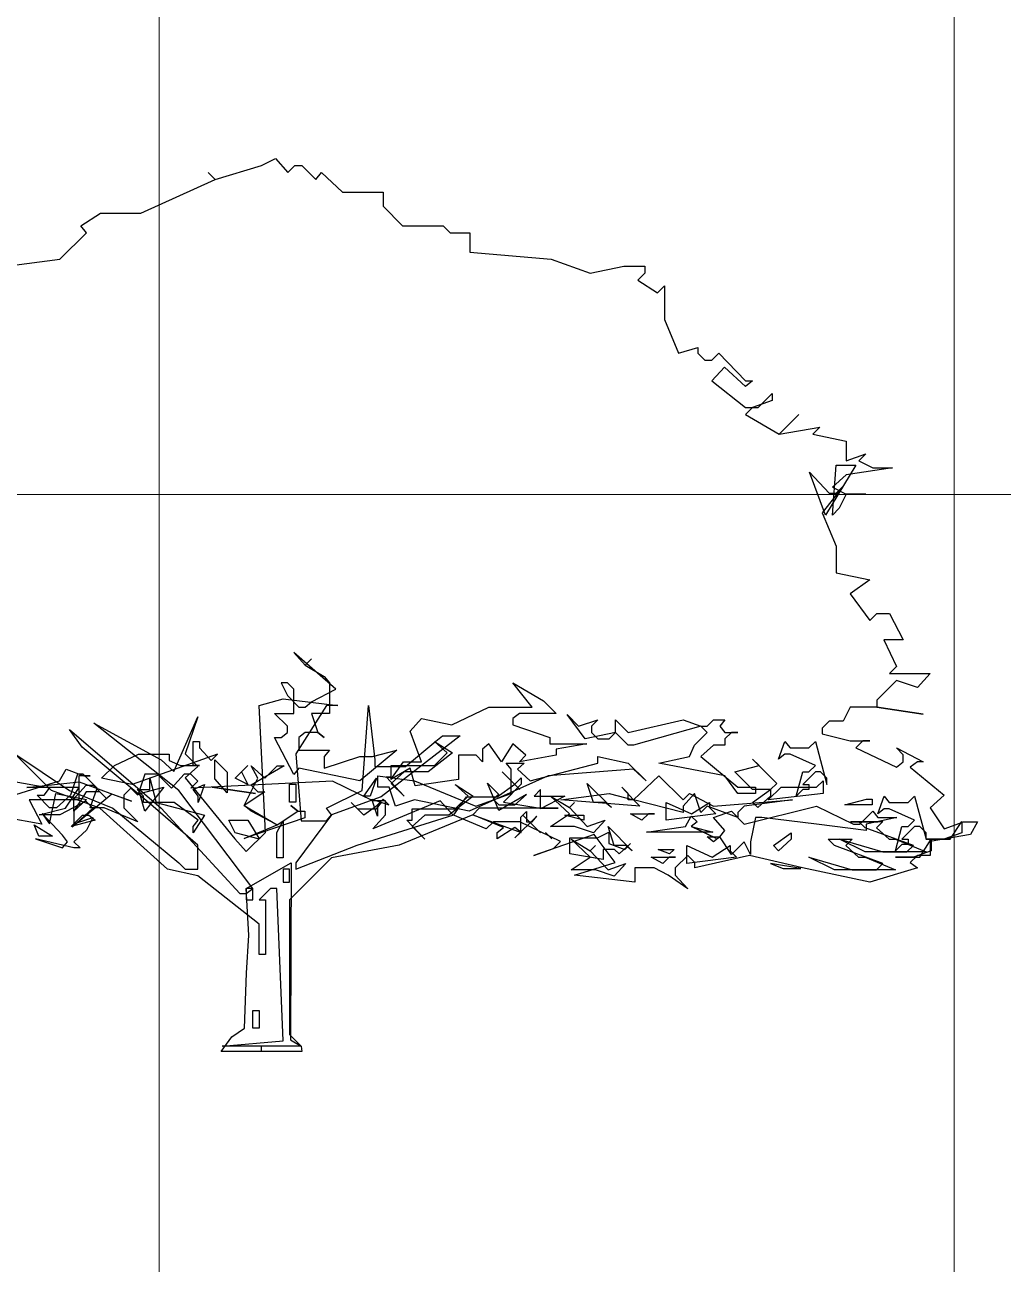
# Model space of a CAD drawing. Header units: millimetres. Extents: x 684983 to 685377, y 990360 to 990509.
# Drawn here: x 685183.639 to 685186.1, y 990414.101 to 990417.221 of the extents above; entities that cross this region are included whole.
import ezdxf

# ---------------------------------------------------------------- set-up
doc = ezdxf.new("R2010")
doc.units = ezdxf.units.MM
doc.layers.add('grid', color=8, linetype='Continuous', lineweight=9)
doc.layers.add('MANGO TREE', color=7, linetype='Continuous')

# ---------------------------------------------------------------- blocks, each defined once
blk = doc.blocks.new('MT')
at = {"color": 97}
for p, q in [((-0.0004, 2.1424), (0.0334, 2.1593)), ((0.0334, 2.1593), (0.0636, 2.1255)), ((-0.112, 2.1086), (-0.0004, 2.1424)), ((0.0636, 2.1255), (0.0805, 2.1424)), ((0.0805, 2.1424), (0.0976, 2.1424)), ((0.0976, 2.1424), (0.1314, 2.1086)), ((-0.2914, 2.0274), (-0.112, 2.1086)), ((-0.1289, 2.1255), (-0.112, 2.1086)), ((-0.112, 2.1086), (-0.1289, 2.1255)), ((0.1314, 2.1086), (0.145, 2.1255)), ((0.145, 2.1255), (0.1957, 2.0779)), ((0.1957, 2.0779), (0.2937, 2.0779)), ((0.2937, 2.0779), (0.2937, 2.0443)), ((0.2937, 2.0443), (0.341, 1.997)), ((-0.4368, 1.997), (-0.3894, 2.0274)), ((-0.3894, 2.0274), (-0.2914, 2.0274)), ((-0.4875, 1.9158), (-0.4232, 1.9799)), ((-0.4232, 1.9799), (-0.4368, 1.997)), ((0.341, 1.997), (0.4393, 1.997)), ((0.4393, 1.997), (0.4562, 1.9799)), ((0.4562, 1.9799), (0.5033, 1.9799)), ((0.5033, 1.9799), (0.5033, 1.9327)), ((0.5033, 1.9327), (0.6996, 1.9158)), ((-0.6159, 1.899), (-0.4875, 1.9158)), ((0.6996, 1.9158), (0.7943, 1.8821)), ((0.7943, 1.8821), (0.8752, 1.899)), ((0.8752, 1.899), (0.9261, 1.899)), ((0.9261, 1.899), (0.9261, 1.8821)), ((0.9261, 1.8821), (0.9092, 1.865)), ((0.9092, 1.865), (0.9566, 1.8345)), ((0.9566, 1.8345), (0.9735, 1.8514)), ((0.9735, 1.8514), (0.9735, 1.7705)), ((0.9735, 1.7705), (1.0073, 1.6891)), ((1.0073, 1.6891), (1.0546, 1.7027)), ((1.0546, 1.7027), (1.0546, 1.6891)), ((1.0546, 1.6891), (1.0715, 1.6722)), ((1.0884, 1.6722), (1.1053, 1.6891)), ((1.1053, 1.6891), (1.1695, 1.6215)), ((1.0715, 1.6722), (1.0884, 1.6722)), ((1.1186, 1.6553), (1.0884, 1.6215)), ((1.1695, 1.608), (1.1186, 1.6553)), ((1.0884, 1.6215), (1.1695, 1.5573)), ((1.1864, 1.6215), (1.1695, 1.608)), ((1.1695, 1.6215), (1.1864, 1.6215)), ((1.2, 1.5573), (1.2338, 1.5911)), ((1.2338, 1.5911), (1.2338, 1.5742)), ((1.2338, 1.5742), (1.1864, 1.5573)), ((1.1864, 1.5573), (1.1695, 1.5402)), ((1.1695, 1.5573), (1.2, 1.5573)), ((1.1695, 1.5402), (1.2509, 1.493)), ((1.298, 1.5402), (1.2509, 1.493)), ((1.2509, 1.493), (1.298, 1.5402)), ((1.2509, 1.493), (1.3489, 1.5099)), ((1.3489, 1.5099), (1.3318, 1.493)), ((1.3318, 1.493), (1.413, 1.4762)), ((1.413, 1.4762), (1.413, 1.4286)), ((1.413, 1.4286), (1.4603, 1.4457)), ((1.4603, 1.4457), (1.4434, 1.4286)), ((1.4359, 1.4177), (1.3625, 1.2968)), ((1.3794, 1.2968), (1.3885, 1.4177)), ((1.3885, 1.4177), (1.4359, 1.4177)), ((1.5245, 1.4117), (1.413, 1.3948)), ((1.4434, 1.4286), (1.4774, 1.4117)), ((1.4774, 1.4117), (1.5245, 1.4117)), ((1.3243, 1.4009), (1.3719, 1.3502)), ((1.3625, 1.2968), (1.3243, 1.4009)), ((1.413, 1.3948), (1.3794, 1.3646)), ((1.4054, 1.3671), (1.355, 1.3028)), ((1.3719, 1.3502), (1.3885, 1.3502)), ((1.3794, 1.3646), (1.413, 1.3477)), ((1.3885, 1.3502), (1.4054, 1.3671)), ((1.413, 1.3477), (1.3961, 1.3137)), ((1.4603, 1.3477), (1.413, 1.3477)), ((1.413, 1.3477), (1.4603, 1.3477)), ((1.355, 1.3028), (1.3885, 1.2217)), ((1.3961, 1.3137), (1.3794, 1.2968)), ((1.3885, 1.2217), (1.3885, 1.1574)), ((1.3885, 1.1574), (1.4699, 1.1405)), ((1.4699, 1.1405), (1.4223, 1.1067)), ((1.4223, 1.1067), (1.4699, 1.0425)), ((1.4699, 1.0425), (1.4868, 1.0594)), ((1.4868, 1.0594), (1.517, 1.0594)), ((1.517, 1.0594), (1.5508, 0.9952)), ((1.5037, 0.9952), (1.5339, 0.9309)), ((1.5508, 0.9952), (1.5037, 0.9952)), ((1.5339, 0.9309), (1.517, 0.914)), ((1.517, 0.914), (1.6153, 0.914)), ((1.6153, 0.914), (1.5848, 0.8802)), ((1.5339, 0.8971), (1.4868, 0.8496)), ((1.5848, 0.8802), (1.5339, 0.8971)), ((1.4868, 0.8496), (1.4868, 0.8327)), ((1.4223, 0.8327), (1.4054, 0.7989)), ((1.4868, 0.8327), (1.4223, 0.8327)), ((1.5984, 0.8158), (1.4868, 0.8327)), ((1.4868, 0.8327), (1.5984, 0.8158)), ((1.3719, 0.7989), (1.355, 0.7822)), ((1.355, 0.7822), (1.355, 0.7684)), ((1.4054, 0.7989), (1.3719, 0.7989)), ((1.355, 0.7684), (1.4223, 0.7515)), ((1.4223, 0.7515), (1.4699, 0.7515)), ((1.4528, 0.7515), (1.4359, 0.7346)), ((1.4699, 0.7515), (1.4528, 0.7515)), ((1.4359, 0.7346), (1.5339, 0.6873)), ((1.5339, 0.7346), (1.5984, 0.7008)), ((1.5508, 0.7177), (1.5339, 0.7346)), ((1.5339, 0.6873), (1.5508, 0.7008)), ((1.5508, 0.7008), (1.5508, 0.7177)), ((1.5848, 0.7008), (1.5677, 0.6873)), ((1.5984, 0.7008), (1.5848, 0.7008)), ((-0.4443, 0.6706), (-0.4612, 0.6197)), ((-0.4307, 0.6706), (-0.4443, 0.6706)), ((-0.3969, 0.6366), (-0.4307, 0.6706)), ((-0.282, 0.6706), (-0.2989, 0.6197)), ((-0.2516, 0.6706), (-0.282, 0.6706)), ((-0.2178, 0.6366), (-0.2516, 0.6706)), ((-0.1873, 0.6706), (-0.2178, 0.6366)), ((-0.1704, 0.6706), (-0.1873, 0.6706)), ((-0.1535, 0.6535), (-0.1704, 0.6706)), ((1.5677, 0.6873), (1.6491, 0.6197)), ((-0.5119, 0.6366), (-0.6068, 0.6535)), ((-0.5254, 0.6197), (-0.5119, 0.6366)), ((-0.4138, 0.5893), (-0.3969, 0.6366)), ((-0.3158, 0.6366), (-0.3327, 0.6197)), ((-0.2989, 0.6197), (-0.3158, 0.6366)), ((-0.1704, 0.6366), (-0.1535, 0.6535)), ((0.1712, 0.6535), (-0.1704, 0.6366)), ((0.2693, 0.6061), (0.1712, 0.6535)), ((-0.5423, 0.6197), (-0.5254, 0.6197)), ((-0.5119, 0.5893), (-0.5423, 0.6197)), ((-0.4612, 0.6197), (-0.4952, 0.5893)), ((-0.3327, 0.6197), (-0.3327, 0.5893)), ((0.2995, 0.6061), (0.2693, 0.6061)), ((0.4316, 0.6061), (0.2693, 0.5384)), ((0.2995, 0.5724), (0.2995, 0.6061)), ((0.462, 0.5724), (0.4316, 0.6061)), ((1.6491, 0.6197), (1.6153, 0.5893)), ((-0.4952, 0.5893), (-0.5119, 0.5893)), ((-0.38, 0.5893), (-0.4138, 0.5893)), ((-0.2989, 0.5555), (-0.38, 0.5893)), ((-0.3327, 0.5893), (-0.2989, 0.5555)), ((0.2693, 0.5384), (0.2995, 0.5724)), ((0.5432, 0.5384), (0.462, 0.5724)), ((1.6153, 0.5893), (1.6491, 0.5384)), ((0.5603, 0.5555), (0.5432, 0.5384)), ((0.6243, 0.5555), (0.5603, 0.5555)), ((0.7223, 0.5081), (0.6243, 0.5555)), ((1.6491, 0.5384), (1.6964, 0.5555)), ((1.6964, 0.5555), (1.7302, 0.5555)), ((1.7302, 0.5555), (1.7133, 0.525)), ((0.8037, 0.525), (0.6581, 0.4743)), ((0.8544, 0.4574), (0.8037, 0.525)), ((1.7133, 0.525), (1.6153, 0.5081)), ((0.6581, 0.4743), (0.7054, 0.4912)), ((0.7054, 0.4912), (0.7223, 0.5081)), ((1.6153, 0.5081), (1.6153, 0.4743)), ((0.7561, 0.4268), (0.8544, 0.4574)), ((1.0302, 0.4743), (0.9995, 0.4439)), ((1.0471, 0.4574), (1.0302, 0.4743)), ((1.1789, 0.4743), (1.0471, 0.4439)), ((1.0471, 0.4439), (1.0471, 0.4574)), ((1.3074, 0.4439), (1.1789, 0.4743)), ((1.5848, 0.4743), (1.5677, 0.4574)), ((1.5677, 0.4574), (1.5848, 0.4439)), ((1.6153, 0.4743), (1.5848, 0.4743)), ((0.9017, 0.4099), (0.7561, 0.4268)), ((0.9017, 0.4439), (0.9017, 0.4099)), ((0.9491, 0.4439), (0.9017, 0.4439)), ((0.9826, 0.4268), (0.9491, 0.4439)), ((1.0302, 0.3932), (0.9826, 0.4268)), ((0.9995, 0.4439), (0.9995, 0.4268)), ((0.9995, 0.4268), (1.0302, 0.3932)), ((1.4699, 0.4099), (1.3074, 0.4439)), ((1.5848, 0.4439), (1.4699, 0.4099))]:
    blk.add_line(p, q, dxfattribs=at)
at = {"color": 99}
for p, q in [((0.0778, 0.9651), (0.1055, 0.9345)), ((0.1794, 0.8761), (0.0778, 0.9651)), ((0.1055, 0.9345), (0.121, 0.9499)), ((0.121, 0.9499), (0.1055, 0.9345)), ((0.1055, 0.9345), (0.1516, 0.9069)), ((0.121, 0.9499), (0.121, 0.9499)), ((0.1516, 0.9069), (0.1639, 0.8915)), ((0.0471, 0.8915), (0.0624, 0.8606)), ((0.0624, 0.8915), (0.0471, 0.8915)), ((0.0778, 0.8761), (0.0624, 0.8915)), ((0.0778, 0.8177), (0.0778, 0.8761)), ((0.121, 0.8454), (0.1794, 0.8761)), ((0.1639, 0.8915), (0.1639, 0.8177)), ((0.6076, 0.8915), (0.6814, 0.8483)), ((0.6537, 0.8331), (0.6076, 0.8915)), ((0.0624, 0.8606), (0.0901, 0.8331)), ((0.1055, 0.8331), (0.121, 0.8454)), ((0.6814, 0.8483), (0.7123, 0.8177)), ((0.0317, 0.8177), (0.0778, 0.8177)), ((0.0624, 0.787), (0.0317, 0.8177)), ((0.0901, 0.8331), (0.1055, 0.8331)), ((0.121, 0.8177), (0.1364, 0.7718)), ((0.1639, 0.8177), (0.121, 0.8177)), ((0.4601, 0.7901), (0.5492, 0.8331)), ((0.5492, 0.8331), (0.6537, 0.8331)), ((0.623, 0.8177), (0.6076, 0.8053)), ((0.7123, 0.8177), (0.623, 0.8177)), ((0.7123, 0.8177), (0.7123, 0.8177)), ((0.7388, 0.8147), (0.7663, 0.787)), ((0.782, 0.7561), (0.7388, 0.8147)), ((0.0624, 0.7718), (0.0624, 0.787)), ((0.3588, 0.7747), (0.3863, 0.8053)), ((0.3863, 0.8053), (0.4601, 0.7901)), ((0.6076, 0.8053), (0.6076, 0.7901)), ((0.6076, 0.7901), (0.6969, 0.7592)), ((0.7663, 0.787), (0.8126, 0.8024)), ((0.8126, 0.8024), (0.7974, 0.787)), ((0.7974, 0.787), (0.7974, 0.7718)), ((0.8126, 0.8024), (0.8126, 0.8024)), ((0.8556, 0.8024), (0.8863, 0.7718)), ((0.8556, 0.7718), (0.8556, 0.8024)), ((0.8863, 0.7718), (1.0187, 0.8024)), ((1.0617, 0.787), (0.8988, 0.7407)), ((1.0187, 0.8024), (1.0617, 0.787)), ((1.0769, 0.7718), (1.0617, 0.787)), ((1.0617, 0.787), (1.0769, 0.787)), ((1.0769, 0.787), (1.0924, 0.8024)), ((1.0924, 0.8024), (1.1199, 0.8024)), ((1.1199, 0.8024), (1.1076, 0.787)), ((1.1076, 0.787), (1.1199, 0.7718)), ((-0.165, 0.7501), (-0.1498, 0.7501)), ((-0.165, 0.6917), (-0.165, 0.7501)), ((-0.1498, 0.7501), (-0.1498, 0.7346)), ((0.0317, 0.7592), (0.0471, 0.7592)), ((0.0778, 0.6702), (0.0317, 0.7592)), ((0.0471, 0.7592), (0.0624, 0.7718)), ((0.1055, 0.7718), (0.0901, 0.7592)), ((0.0901, 0.7592), (0.0901, 0.7286)), ((0.1364, 0.7718), (0.1055, 0.7718)), ((0.1516, 0.7592), (0.1364, 0.7718)), ((0.1364, 0.7718), (0.1516, 0.7592)), ((0.3863, 0.7008), (0.3588, 0.7747)), ((0.418, 0.7501), (0.4612, 0.7223)), ((0.4489, 0.7223), (0.418, 0.7501)), ((0.6969, 0.7592), (0.6969, 0.7438)), ((0.8556, 0.7718), (0.782, 0.7561)), ((0.7974, 0.7718), (0.8126, 0.7561)), ((0.8126, 0.7561), (0.8404, 0.7561)), ((0.8404, 0.7561), (0.8556, 0.7718)), ((0.8863, 0.7407), (0.8556, 0.7718)), ((1.0463, 0.7407), (1.0769, 0.7718)), ((1.1355, 0.7718), (1.1199, 0.7561)), ((1.1199, 0.7718), (1.1508, 0.7718)), ((1.1199, 0.7561), (1.1199, 0.7407)), ((1.1508, 0.7718), (1.1355, 0.7718)), ((1.2492, 0.7071), (1.2646, 0.7501)), ((1.2646, 0.7501), (1.277, 0.7346)), ((1.3228, 0.7346), (1.3383, 0.7501)), ((1.3383, 0.7501), (1.366, 0.6454)), ((-0.1498, 0.7346), (-0.1218, 0.704)), ((0.0901, 0.7286), (0.1639, 0.7286)), ((0.1639, 0.7286), (0.1516, 0.7132)), ((0.3271, 0.7286), (0.2378, 0.6547)), ((0.2684, 0.7132), (0.3271, 0.7286)), ((0.4612, 0.7223), (0.4028, 0.6764)), ((0.418, 0.6917), (0.4489, 0.7223)), ((0.5492, 0.7438), (0.5338, 0.7315)), ((0.5338, 0.7315), (0.5338, 0.7008)), ((0.5801, 0.7008), (0.5492, 0.7438)), ((0.6076, 0.7438), (0.5801, 0.7008)), ((0.6383, 0.7163), (0.6076, 0.7438)), ((0.6969, 0.7438), (0.7862, 0.7438)), ((0.7862, 0.7438), (0.7123, 0.7315)), ((0.7123, 0.7315), (0.7123, 0.7163)), ((0.8988, 0.7407), (0.8863, 0.7407)), ((1.034, 0.7132), (1.0463, 0.7407)), ((1.0924, 0.7407), (1.0617, 0.7132)), ((1.1199, 0.7407), (1.0924, 0.7407)), ((1.277, 0.7346), (1.3228, 0.7346)), ((1.3228, 0.7346), (1.3228, 0.7346)), ((-0.3863, 0.661), (-0.3554, 0.6917)), ((-0.3554, 0.6917), (-0.2972, 0.7192)), ((-0.1066, 0.7192), (-0.3125, 0.6454)), ((-0.2972, 0.7192), (-0.2234, 0.7192)), ((-0.2234, 0.7192), (-0.2234, 0.704)), ((-0.2234, 0.704), (-0.1957, 0.6917)), ((-0.1957, 0.6917), (-0.1498, 0.6917)), ((-0.1498, 0.6917), (-0.165, 0.6917)), ((-0.1218, 0.704), (-0.1066, 0.7192)), ((-0.1218, 0.704), (-0.1218, 0.704)), ((0.1516, 0.6856), (0.2378, 0.7132)), ((0.1516, 0.7132), (0.1516, 0.6856)), ((0.2378, 0.7132), (0.2684, 0.7132)), ((0.3125, 0.6577), (0.3433, 0.7008)), ((0.3135, 0.6917), (0.418, 0.6917)), ((0.3135, 0.6641), (0.3135, 0.6917)), ((0.3433, 0.7008), (0.3863, 0.7008)), ((0.4756, 0.7163), (0.4756, 0.6577)), ((0.5185, 0.7163), (0.4756, 0.7163)), ((0.5338, 0.7008), (0.5185, 0.7163)), ((0.5913, 0.6977), (0.6343, 0.6977)), ((0.6036, 0.6825), (0.5913, 0.6977)), ((0.6343, 0.6977), (0.6189, 0.6825)), ((0.623, 0.7008), (0.6383, 0.7163)), ((0.7123, 0.7163), (0.623, 0.7008)), ((0.6495, 0.6547), (0.8126, 0.6977)), ((0.8126, 0.7132), (0.8863, 0.6977)), ((0.8126, 0.6977), (0.8126, 0.7132)), ((0.8863, 0.6977), (0.9295, 0.6547)), ((0.9601, 0.6977), (1.034, 0.7132)), ((1.1199, 0.6671), (0.9601, 0.6977)), ((1.0617, 0.7132), (1.1508, 0.6393)), ((1.1437, 0.6764), (1.2021, 0.6917)), ((1.1866, 0.7071), (1.2452, 0.6485)), ((1.2021, 0.6917), (1.1866, 0.7071)), ((1.2646, 0.7192), (1.2492, 0.7071)), ((1.277, 0.7192), (1.2646, 0.7192)), ((1.3383, 0.6917), (1.277, 0.7192)), ((1.3228, 0.6764), (1.3383, 0.6917)), ((-0.4879, 0.6547), (-0.4722, 0.6825)), ((-0.4722, 0.6825), (-0.4293, 0.6671)), ((-0.4416, 0.6671), (-0.4416, 0.6086)), ((-0.414, 0.6671), (-0.4416, 0.6671)), ((-0.4293, 0.6671), (-0.414, 0.6671)), ((-0.414, 0.6671), (-0.414, 0.6671)), ((-0.3125, 0.6454), (-0.3863, 0.661)), ((0.0901, 0.6856), (0.0778, 0.6702)), ((0.2378, 0.6547), (0.0901, 0.6856)), ((0.2808, 0.6671), (0.37, 0.6547)), ((0.2808, 0.6393), (0.2808, 0.6671)), ((0.3012, 0.6641), (0.3135, 0.6641)), ((0.3444, 0.6178), (0.3012, 0.6641)), ((0.3588, 0.6856), (0.3125, 0.6577)), ((0.3444, 0.6764), (0.3135, 0.6485)), ((0.4028, 0.6764), (0.3444, 0.6764)), ((0.3711, 0.6424), (0.3588, 0.6856)), ((0.4028, 0.6764), (0.4028, 0.6764)), ((0.6927, 0.6671), (0.5021, 0.5809)), ((0.5811, 0.6764), (0.5811, 0.6764)), ((0.6241, 0.6333), (0.5811, 0.6764)), ((0.5811, 0.6764), (0.6241, 0.6333)), ((0.6036, 0.6239), (0.6036, 0.6825)), ((0.6189, 0.6825), (0.6495, 0.6547)), ((0.8988, 0.6825), (0.6927, 0.6671)), ((0.9295, 0.6547), (0.8988, 0.6825)), ((0.8988, 0.6086), (0.9601, 0.6671)), ((0.9601, 0.6671), (1.0187, 0.6086)), ((1.1508, 0.6239), (1.1199, 0.6671)), ((1.156, 0.6641), (1.1437, 0.6764)), ((1.1866, 0.6333), (1.156, 0.6641)), ((1.2922, 0.6178), (1.3076, 0.6764)), ((1.3076, 0.6764), (1.3228, 0.6764)), ((1.3383, 0.6764), (1.3076, 0.6454)), ((1.3508, 0.6764), (1.3383, 0.6764)), ((1.366, 0.661), (1.3508, 0.6764)), ((1.366, 0.6454), (1.366, 0.661)), ((-0.6353, 0.6086), (-0.4879, 0.6547)), ((-0.2941, 0.6239), (-0.2357, 0.6393)), ((-0.2357, 0.6393), (-0.2818, 0.5809)), ((-0.1189, 0.6393), (-0.1189, 0.6393)), ((-0.0142, 0.6239), (-0.1189, 0.6393)), ((-0.1189, 0.6393), (-0.0142, 0.6239)), ((0.3083, 0.6393), (0.2808, 0.6393)), ((0.3239, 0.5932), (0.3083, 0.6393)), ((0.3135, 0.6485), (0.3444, 0.6178)), ((0.37, 0.6547), (0.5175, 0.5932)), ((0.4756, 0.6577), (0.3711, 0.6424)), ((0.7872, 0.6485), (0.8454, 0.5903)), ((0.8024, 0.6024), (0.7872, 0.6485)), ((0.871, 0.6393), (0.8988, 0.6086)), ((0.8863, 0.6239), (0.871, 0.6393)), ((0.9295, 0.6547), (0.9295, 0.6547)), ((1.1508, 0.6393), (1.1937, 0.6393)), ((1.1866, 0.6024), (1.2296, 0.6333)), ((1.2296, 0.6333), (1.1866, 0.6333)), ((1.1937, 0.6393), (1.1937, 0.6239)), ((1.2246, 0.6086), (1.2555, 0.6393)), ((1.2452, 0.6485), (1.2296, 0.6333)), ((1.2296, 0.6333), (1.2296, 0.6178)), ((1.2296, 0.6333), (1.2296, 0.6333)), ((1.2555, 0.6393), (1.3414, 0.6393)), ((1.3076, 0.6333), (1.2922, 0.6178)), ((1.3076, 0.6454), (1.3228, 0.6454)), ((1.3228, 0.6333), (1.3076, 0.6333)), ((1.3228, 0.6454), (1.3228, 0.6333)), ((1.3414, 0.6393), (1.3568, 0.6547)), ((1.3568, 0.6547), (1.3568, 0.6239)), ((-0.5615, 0.6086), (-0.5308, 0.5502)), ((-0.4416, 0.6086), (-0.5615, 0.6086)), ((-0.5119, 0.5507), (-0.4966, 0.6243)), ((-0.4966, 0.6243), (-0.4226, 0.6091)), ((-0.4226, 0.6091), (-0.4535, 0.5813)), ((-0.2941, 0.6239), (-0.2941, 0.6239)), ((-0.2818, 0.5809), (-0.2941, 0.6239)), ((0.37, 0.6086), (0.3239, 0.5932)), ((0.5021, 0.5809), (0.37, 0.6086)), ((0.5175, 0.5932), (0.6036, 0.6239)), ((0.6979, 0.6178), (0.744, 0.5903)), ((0.744, 0.5749), (0.6979, 0.6178)), ((0.7236, 0.6086), (0.8404, 0.6239)), ((0.9142, 0.5932), (0.7236, 0.6086)), ((0.744, 0.5903), (0.7561, 0.6024)), ((0.7561, 0.6024), (0.744, 0.5903)), ((0.7561, 0.6024), (0.7561, 0.6024)), ((0.8302, 0.6024), (0.8024, 0.6024)), ((0.8302, 0.6024), (0.8302, 0.6024)), ((0.8454, 0.5903), (0.8302, 0.6024)), ((0.8404, 0.6239), (0.8988, 0.6086)), ((0.8863, 0.6086), (0.8863, 0.6239)), ((0.8988, 0.6086), (0.8863, 0.6086)), ((0.8988, 0.6086), (0.9142, 0.5932)), ((1.0187, 0.578), (0.8988, 0.6086)), ((0.9776, 0.6024), (1.0392, 0.5749)), ((0.9776, 0.5594), (0.9776, 0.6024)), ((1.0187, 0.6086), (1.034, 0.6239)), ((1.0463, 0.6239), (1.0187, 0.5932)), ((1.034, 0.6239), (1.034, 0.6239)), ((1.034, 0.6239), (1.0924, 0.5932)), ((1.0392, 0.5749), (1.0821, 0.6024)), ((1.0617, 0.578), (1.0463, 0.6239)), ((1.0821, 0.6024), (1.0821, 0.6024)), ((1.0821, 0.6024), (1.0821, 0.5903)), ((1.0924, 0.5932), (1.283, 0.6086)), ((1.1937, 0.6239), (1.1508, 0.6239)), ((1.283, 0.6086), (1.1662, 0.5932)), ((1.1989, 0.5903), (1.1866, 0.6024)), ((1.2296, 0.6178), (1.1989, 0.5903)), ((1.3568, 0.6239), (1.2246, 0.6086)), ((1.2246, 0.6086), (1.2246, 0.6086)), ((1.4891, 0.5749), (1.5043, 0.6178)), ((1.5043, 0.6178), (1.5166, 0.6024)), ((1.5166, 0.6024), (1.5627, 0.6024)), ((1.5627, 0.6024), (1.5781, 0.6178)), ((1.5627, 0.6024), (1.5627, 0.6024)), ((1.5781, 0.6178), (1.6059, 0.5133)), ((-0.5304, 0.5755), (-0.5119, 0.5507)), ((-0.4812, 0.5229), (-0.5304, 0.5755)), ((-0.4535, 0.5813), (-0.4535, 0.5813)), ((-0.4535, 0.5813), (-0.4535, 0.5507)), ((0.6979, 0.544), (0.744, 0.5749)), ((0.744, 0.5903), (0.7872, 0.544)), ((0.8915, 0.5749), (0.9499, 0.5749)), ((0.9192, 0.5594), (0.8915, 0.5749)), ((0.9142, 0.5932), (0.9142, 0.5932)), ((0.9347, 0.5749), (0.9192, 0.5594)), ((0.9347, 0.5749), (0.9347, 0.5749)), ((0.9499, 0.5749), (0.9347, 0.5749)), ((1.0974, 0.5749), (0.9776, 0.5594)), ((1.0187, 0.5932), (1.0187, 0.578)), ((1.0769, 0.5932), (1.0617, 0.578)), ((1.1508, 0.5657), (1.0769, 0.5932)), ((1.0821, 0.5903), (1.0974, 0.5749)), ((1.0924, 0.5657), (1.1355, 0.5809)), ((1.1355, 0.5809), (1.1662, 0.5502)), ((1.1662, 0.5932), (1.1508, 0.578)), ((1.1508, 0.578), (1.1508, 0.5657)), ((1.1662, 0.5502), (1.3414, 0.5932)), ((1.1989, 0.5903), (1.1989, 0.5903)), ((1.3414, 0.5932), (1.4305, 0.5502)), ((1.4459, 0.5502), (1.4768, 0.5809)), ((1.4768, 0.5809), (1.4891, 0.5657)), ((1.5043, 0.5872), (1.4891, 0.5749)), ((1.5166, 0.5872), (1.5043, 0.5872)), ((1.5781, 0.5594), (1.5166, 0.5872)), ((-0.5308, 0.5502), (-0.6201, 0.5657)), ((-0.4535, 0.5507), (-0.4074, 0.5661)), ((-0.4074, 0.5661), (-0.4226, 0.5352)), ((0.7561, 0.544), (0.6979, 0.544)), ((0.8024, 0.5286), (0.7561, 0.544)), ((0.7872, 0.544), (0.8302, 0.5594)), ((0.8302, 0.5594), (0.8024, 0.5286)), ((1.0392, 0.544), (1.0392, 0.544)), ((1.0974, 0.5162), (1.0392, 0.544)), ((1.0392, 0.544), (1.0974, 0.5162)), ((1.1199, 0.5348), (1.0924, 0.5657)), ((1.1937, 0.5657), (1.1816, 0.5071)), ((1.2092, 0.5657), (1.1937, 0.5657)), ((1.3414, 0.5502), (1.2092, 0.5657)), ((1.4611, 0.5348), (1.3414, 0.5502)), ((1.4305, 0.5502), (1.4459, 0.5502)), ((1.4428, 0.5565), (1.5014, 0.5565)), ((1.4582, 0.5409), (1.4428, 0.5565)), ((1.4459, 0.5502), (1.4459, 0.5502)), ((1.575, 0.4979), (1.4582, 0.5409)), ((1.535, 0.5657), (1.4611, 0.5502)), ((1.4611, 0.5502), (1.4611, 0.5348)), ((1.5014, 0.5565), (1.486, 0.5409)), ((1.486, 0.5409), (1.486, 0.5409)), ((1.486, 0.5409), (1.5166, 0.5133)), ((1.4891, 0.5657), (1.535, 0.5657)), ((1.5321, 0.4856), (1.5473, 0.544)), ((1.5473, 0.544), (1.5627, 0.544)), ((1.5781, 0.544), (1.5473, 0.5133)), ((1.5627, 0.544), (1.5781, 0.5594)), ((1.5905, 0.544), (1.5781, 0.544)), ((1.6059, 0.5286), (1.5905, 0.544)), ((1.6641, 0.5133), (1.692, 0.5565)), ((1.692, 0.5565), (1.692, 0.5286)), ((-0.5459, 0.514), (-0.4812, 0.4923)), ((-0.4535, 0.4923), (-0.5459, 0.514)), ((-0.4687, 0.5075), (-0.4812, 0.5229)), ((-0.4226, 0.5352), (-0.4535, 0.5075)), ((1.0769, 0.5194), (1.1076, 0.5194)), ((1.0924, 0.5071), (1.0769, 0.5194)), ((1.1076, 0.5194), (1.0924, 0.5071)), ((1.1076, 0.5194), (1.1199, 0.5348)), ((1.1355, 0.4764), (1.1076, 0.5194)), ((1.3967, 0.5133), (1.5014, 0.4827)), ((1.4582, 0.4827), (1.3967, 0.5133)), ((1.5166, 0.5133), (1.5321, 0.5133)), ((1.5321, 0.5133), (1.6059, 0.4827)), ((1.5473, 0.5133), (1.5627, 0.5133)), ((1.5627, 0.5133), (1.5627, 0.501)), ((1.6059, 0.5133), (1.6059, 0.5286)), ((1.6059, 0.5133), (1.6641, 0.5133)), ((1.6489, 0.5133), (1.6059, 0.5133)), ((1.692, 0.5286), (1.6489, 0.5133)), ((1.6489, 0.5133), (1.6489, 0.5133)), ((-0.4812, 0.4923), (-0.4687, 0.5075)), ((-0.4535, 0.5075), (-0.438, 0.4923)), ((-0.438, 0.4923), (-0.4535, 0.4923)), ((1.1662, 0.5071), (1.1355, 0.4764)), ((1.1816, 0.4764), (1.1662, 0.5071)), ((1.1816, 0.5071), (1.1816, 0.4764)), ((1.6059, 0.4827), (1.4582, 0.4827)), ((1.5014, 0.4827), (1.5596, 0.4827)), ((1.5473, 0.501), (1.5321, 0.4856)), ((1.5627, 0.501), (1.5473, 0.501)), ((1.5596, 0.4827), (1.575, 0.4979)), ((1.2296, 0.4549), (1.2605, 0.4426)), ((1.3034, 0.4426), (1.2296, 0.4549)), ((1.2605, 0.4426), (1.3034, 0.4426)), ((1.3034, 0.4426), (1.3034, 0.4426))]:
    blk.add_line(p, q, dxfattribs=at)
at = {"color": 59}
for p, q in [((-0.0058, 0.837), (0.0526, 0.8525)), ((0.0526, 0.8525), (0.1846, 0.837)), ((-0.2119, 0.6773), (-0.1535, 0.8095)), ((-0.1535, 0.8095), (-0.1842, 0.7202)), ((0.0096, 0.5296), (-0.0058, 0.837)), ((0.1571, 0.837), (0.0832, 0.7202)), ((0.1571, 0.837), (0.1571, 0.837)), ((0.1846, 0.837), (0.1571, 0.837)), ((0.2432, 0.6312), (0.2584, 0.837)), ((0.2584, 0.837), (0.2739, 0.705)), ((-0.4055, 0.7941), (-0.2426, 0.705)), ((-0.1996, 0.6312), (-0.4055, 0.7941)), ((-0.4639, 0.7789), (-0.2426, 0.5882)), ((-0.4332, 0.7357), (-0.4639, 0.7789)), ((0.48, 0.7632), (0.2891, 0.6157)), ((0.3477, 0.6896), (0.4213, 0.7509)), ((0.4213, 0.7509), (0.437, 0.7632)), ((0.437, 0.7632), (0.48, 0.7632)), ((-0.5963, 0.7202), (-0.4639, 0.6312)), ((-0.5071, 0.6312), (-0.5963, 0.7202)), ((-0.2735, 0.6034), (-0.4332, 0.7357)), ((-0.1842, 0.7202), (-0.1535, 0.6896)), ((0.0832, 0.7202), (0.0957, 0.5575)), ((-0.2426, 0.705), (-0.2119, 0.6773)), ((-0.1535, 0.6896), (-0.1842, 0.662)), ((0.2739, 0.705), (0.2739, 0.6896)), ((0.2739, 0.6896), (0.3477, 0.6896)), ((-0.1842, 0.662), (-0.0642, 0.5144)), ((0.612, 0.6464), (0.6274, 0.662)), ((0.6274, 0.662), (0.6274, 0.6464)), ((-0.3903, 0.5882), (-0.5071, 0.6312)), ((-0.4639, 0.6312), (-0.3594, 0.5882)), ((-0.0213, 0.3944), (-0.1996, 0.6312)), ((0.0678, 0.6464), (0.0678, 0.6464)), ((0.0678, 0.6034), (0.0678, 0.6464)), ((0.0678, 0.6464), (0.0832, 0.6464)), ((0.0832, 0.6464), (0.0832, 0.6034)), ((0.1571, 0.5882), (0.2432, 0.6312)), ((0.569, 0.6157), (0.612, 0.6464)), ((0.6274, 0.6464), (0.5845, 0.6034)), ((-0.1535, 0.4989), (-0.2735, 0.6034)), ((0.0832, 0.6034), (0.0678, 0.6034)), ((0.2891, 0.6157), (0.1694, 0.5728)), ((0.4645, 0.5728), (0.4952, 0.6157)), ((0.4952, 0.6157), (0.569, 0.6157)), ((0.5845, 0.6034), (0.6735, 0.5882)), ((-0.2271, 0.4407), (-0.3903, 0.5882)), ((-0.3594, 0.5882), (-0.1996, 0.456)), ((-0.2426, 0.5882), (-0.0521, 0.3821)), ((0.1694, 0.5728), (0.0832, 0.456)), ((0.1694, 0.5728), (0.1571, 0.5882)), ((0.1571, 0.5575), (0.1694, 0.5728)), ((0.2309, 0.4989), (0.4645, 0.5728)), ((0.5106, 0.5728), (0.3323, 0.4989)), ((0.5258, 0.5882), (0.5106, 0.5728)), ((0.5845, 0.5419), (0.5106, 0.5728)), ((0.5106, 0.5728), (0.6274, 0.5296)), ((0.7165, 0.5882), (0.5258, 0.5882)), ((0.6735, 0.5882), (0.7165, 0.5882)), ((0.0371, 0.5296), (0.0526, 0.5575)), ((0.0526, 0.5575), (0.0526, 0.4683)), ((0.0957, 0.5575), (0.1571, 0.5575)), ((0.569, 0.5296), (0.5845, 0.5419)), ((0.612, 0.5419), (0.569, 0.5144)), ((0.6274, 0.5296), (0.612, 0.5419)), ((-0.0642, 0.5144), (-0.0367, 0.4837)), ((-0.0367, 0.4837), (0.0096, 0.5296)), ((0.0371, 0.4683), (0.0371, 0.5296)), ((0.569, 0.5144), (0.569, 0.5296)), ((0.6858, 0.5296), (0.6858, 0.5296)), ((0.7013, 0.5144), (0.6858, 0.5296)), ((0.6858, 0.5296), (0.7013, 0.5144)), ((-0.1535, 0.4407), (-0.1535, 0.4989)), ((0.0832, 0.4407), (0.2309, 0.4989)), ((0.3323, 0.4989), (0.1694, 0.4683)), ((-0.1996, 0.456), (-0.1842, 0.4407)), ((0.0371, 0.4683), (0.0371, 0.4683)), ((0.0526, 0.4683), (0.0371, 0.4683)), ((0.1694, 0.4683), (0.0678, 0.3669)), ((0.0832, 0.456), (0.0832, 0.4407)), ((-0.1535, 0.4251), (-0.2271, 0.4407)), ((-0.1842, 0.4407), (-0.1535, 0.4407)), ((-0.0058, 0.3083), (-0.1535, 0.4251)), ((0.0526, 0.4407), (0.0526, 0.4097)), ((0.0678, 0.4407), (0.0526, 0.4407)), ((0.0678, 0.4097), (0.0678, 0.4407)), ((-0.0367, 0.3944), (-0.0367, 0.3669)), ((-0.0213, 0.3944), (-0.0367, 0.3944)), ((-0.0367, 0.3821), (-0.0213, 0.3944)), ((-0.0213, 0.3669), (-0.0213, 0.3944)), ((0.0219, 0.3944), (-0.0058, 0.3669)), ((0.0371, 0.3944), (0.0219, 0.3944)), ((0.0526, 0.0257), (0.0371, 0.3944)), ((0.0526, 0.4097), (0.0526, 0.4097)), ((0.0526, 0.4097), (0.0678, 0.4097)), ((-0.0521, 0.3821), (-0.0367, 0.3821)), ((-0.0367, 0.3669), (-0.0367, 0.3669)), ((-0.0367, 0.3669), (-0.0213, 0.3669)), ((-0.0058, 0.3669), (0.0096, 0.3669)), ((0.0096, 0.3669), (0.0096, 0.2347)), ((0.0678, 0.3669), (0.0678, 0.0409)), ((-0.0058, 0.2347), (-0.0058, 0.3083)), ((0.0096, 0.2347), (-0.0058, 0.2347)), ((-0.0213, 0.0993), (-0.0213, 0.0993)), ((-0.0213, 0.0563), (-0.0213, 0.0993)), ((-0.0213, 0.0993), (-0.0058, 0.0993)), ((-0.0058, 0.0993), (-0.0058, 0.0563)), ((-0.0058, 0.0563), (-0.0213, 0.0563)), ((0.0678, 0.0409), (0.0957, 0.0133)), ((-0.0949, 0.0133), (0.0526, 0.0257)), ((0.0957, 0.0133), (-0.0949, 0.0133))]:
    blk.add_line(p, q, dxfattribs=at)
at = {"color": 73}
for p, q in [((-0.1128, 0.7056), (-0.083, 0.6758)), ((-0.1128, 0.6591), (-0.1128, 0.7056)), ((-0.0252, 0.691), (0.0081, 0.6612)), ((-0.0086, 0.6612), (-0.0252, 0.691)), ((0.0544, 0.691), (-0.0252, 0.6443)), ((0.0081, 0.6612), (0.038, 0.691)), ((0.038, 0.691), (0.038, 0.691)), ((0.038, 0.691), (0.0544, 0.691)), ((-0.083, 0.6758), (-0.083, 0.626)), ((-0.0417, 0.5947), (-0.0086, 0.6612)), ((-0.5669, 0.6387), (-0.4407, 0.6518)), ((-0.4407, 0.6387), (-0.5669, 0.6387)), ((-0.4739, 0.5888), (-0.4407, 0.6387)), ((-0.4535, 0.6112), (-0.4236, 0.6443)), ((-0.4407, 0.6518), (-0.3145, 0.6055)), ((-0.4236, 0.6443), (-0.4069, 0.6443)), ((-0.4069, 0.6443), (-0.3738, 0.6112)), ((-0.083, 0.626), (-0.1128, 0.6591)), ((-0.0252, 0.6443), (-0.0086, 0.6278)), ((0.5459, 0.6493), (0.5736, 0.6216)), ((0.5736, 0.583), (0.5459, 0.6493)), ((-0.4243, 0.6055), (-0.4873, 0.5724)), ((-0.3613, 0.622), (-0.4572, 0.5423)), ((-0.4236, 0.6278), (-0.4535, 0.5813)), ((-0.4535, 0.5813), (-0.4535, 0.6112)), ((-0.4076, 0.5888), (-0.4243, 0.6055)), ((-0.3905, 0.6278), (-0.4236, 0.6278)), ((-0.3738, 0.6112), (-0.3905, 0.6278)), ((-0.3738, 0.6112), (-0.3738, 0.6112)), ((-0.3613, 0.622), (-0.3613, 0.622)), ((-0.3145, 0.6055), (-0.3613, 0.622)), ((-0.083, 0.626), (-0.083, 0.626)), ((0.0081, 0.6278), (-0.0417, 0.5947)), ((-0.0086, 0.6278), (0.0081, 0.6278)), ((0.2666, 0.6105), (0.3079, 0.5968)), ((0.2803, 0.5692), (0.2666, 0.6105)), ((0.2941, 0.6105), (0.2803, 0.5968)), ((0.3079, 0.5968), (0.2941, 0.6105)), ((0.5736, 0.6216), (0.5598, 0.6105)), ((0.5598, 0.6105), (0.5598, 0.6105)), ((0.5598, 0.6105), (0.5736, 0.5968)), ((0.6399, 0.6216), (0.5736, 0.583)), ((0.6124, 0.5968), (0.6399, 0.6216)), ((1.4092, 0.5968), (1.4616, 0.6105)), ((1.4616, 0.6105), (1.4757, 0.6105)), ((1.4757, 0.6105), (1.4757, 0.5968)), ((-0.5371, 0.5724), (-0.4739, 0.5888)), ((-0.4873, 0.5724), (-0.5371, 0.5724)), ((-0.4572, 0.5423), (-0.4076, 0.5888)), ((-0.0252, 0.5813), (-0.0417, 0.5947)), ((-0.0417, 0.5947), (0.038, 0.548)), ((0.038, 0.548), (-0.0252, 0.5813)), ((0.038, 0.548), (0.0876, 0.5813)), ((0.0711, 0.5947), (0.0876, 0.5813)), ((0.0876, 0.5813), (0.0711, 0.5947)), ((0.0876, 0.5813), (0.1045, 0.5813)), ((0.1045, 0.5813), (0.1045, 0.5648)), ((0.2803, 0.5968), (0.2803, 0.5692)), ((0.3079, 0.5968), (0.3079, 0.5968)), ((0.5736, 0.5968), (0.6124, 0.5968)), ((0.6262, 0.5665), (0.6399, 0.5803)), ((0.6399, 0.5803), (0.6399, 0.5555)), ((1.4757, 0.5968), (1.4092, 0.5968)), ((1.4757, 0.5968), (1.4757, 0.5968)), ((-0.5496, 0.548), (-0.5052, 0.521)), ((-0.5384, 0.521), (-0.5496, 0.548)), ((0.1045, 0.5648), (-0.0417, 0.5148)), ((-0.0417, 0.5148), (0.038, 0.548)), ((0.665, 0.5692), (0.6124, 0.5165)), ((0.6262, 0.5442), (0.6262, 0.5665)), ((0.6262, 0.5302), (0.6262, 0.5442)), ((0.6399, 0.5555), (0.6537, 0.5555)), ((0.6537, 0.5555), (0.665, 0.5692)), ((0.6537, 0.5555), (0.6537, 0.5555)), ((0.9305, 0.5302), (1.0246, 0.5442)), ((1.0246, 0.5442), (1.0385, 0.5692)), ((1.0385, 0.5692), (1.0523, 0.5555)), ((1.0523, 0.5555), (1.0385, 0.5442)), ((1.0385, 0.5442), (1.0909, 0.5302)), ((1.0523, 0.5555), (1.0523, 0.5555)), ((1.423, 0.5555), (1.423, 0.5555)), ((1.4895, 0.5555), (1.423, 0.5555)), ((1.423, 0.5555), (1.4895, 0.5555)), ((-0.5384, 0.521), (-0.5384, 0.521)), ((-0.5052, 0.521), (-0.5384, 0.521)), ((0.6124, 0.5165), (0.6262, 0.5302)), ((0.7451, 0.5165), (0.8116, 0.5165)), ((0.7451, 0.4779), (0.7451, 0.5165)), ((0.8116, 0.5165), (0.8391, 0.5302)), ((0.8391, 0.5302), (0.8391, 0.5027)), ((1.0909, 0.5302), (0.9305, 0.5302)), ((0.8254, 0.4889), (0.8254, 0.4641)), ((0.8531, 0.4889), (0.8254, 0.4889)), ((0.8391, 0.5027), (0.8779, 0.4889)), ((0.8642, 0.4779), (0.8531, 0.4889)), ((0.8917, 0.5027), (0.8642, 0.4779)), ((0.8779, 0.4889), (0.8917, 0.5027)), ((0.8779, 0.4889), (0.8779, 0.4889)), ((0.9582, 0.4889), (0.9968, 0.4889)), ((0.9858, 0.4779), (0.9582, 0.4889)), ((0.9968, 0.4889), (0.9858, 0.4779)), ((0.8254, 0.4641), (0.7451, 0.4779)), ((0.9858, 0.4779), (0.9858, 0.4779))]:
    blk.add_line(p, q, dxfattribs=at)
at = {"color": 85}
for p, q in [((-0.0636, 0.661), (-0.033, 0.6917)), ((-0.033, 0.6917), (-0.0482, 0.6764)), ((-0.2695, 0.661), (-0.2543, 0.6024)), ((-0.2695, 0.6333), (-0.2695, 0.661)), ((-0.033, 0.6454), (-0.0636, 0.661)), ((-0.0482, 0.6764), (-0.033, 0.6454)), ((0.247, 0.6178), (0.2776, 0.661)), ((0.2776, 0.661), (0.2624, 0.6178)), ((-0.3004, 0.6333), (-0.2695, 0.6333)), ((-0.2849, 0.6178), (-0.3004, 0.6333)), ((-0.165, 0.6333), (-0.1375, 0.6454)), ((-0.1527, 0.6178), (-0.165, 0.6333)), ((-0.1375, 0.6454), (-0.1527, 0.6024)), ((-0.033, 0.6454), (-0.033, 0.6454)), ((0.4683, 0.6454), (0.5112, 0.6178)), ((0.4991, 0.6178), (0.4683, 0.6454)), ((0.6744, 0.6333), (0.6589, 0.6178)), ((0.6744, 0.5872), (0.6744, 0.6333)), ((-0.2849, 0.6024), (-0.2849, 0.6178)), ((-0.2111, 0.6024), (-0.2849, 0.6024)), ((-0.2543, 0.6024), (-0.1375, 0.5717)), ((-0.1527, 0.5594), (-0.2111, 0.6024)), ((-0.1527, 0.6178), (-0.1527, 0.6178)), ((-0.1527, 0.6024), (-0.1527, 0.6178)), ((0.2163, 0.6024), (0.2317, 0.5872)), ((0.247, 0.5717), (0.2163, 0.6024)), ((0.247, 0.6178), (0.247, 0.6178)), ((0.2624, 0.6178), (0.247, 0.6178)), ((0.2899, 0.6024), (0.247, 0.5717)), ((0.2776, 0.5872), (0.2899, 0.6024)), ((0.5112, 0.6178), (0.453, 0.5717)), ((0.4683, 0.5872), (0.4991, 0.6178)), ((0.6589, 0.6178), (0.7328, 0.6178)), ((0.7328, 0.6178), (0.6744, 0.5872)), ((0.7328, 0.6178), (0.7328, 0.6178)), ((-0.4601, 0.544), (-0.4324, 0.5717)), ((-0.4324, 0.5717), (-0.4172, 0.5717)), ((-0.4172, 0.5717), (-0.4017, 0.5594)), ((-0.1375, 0.5717), (-0.165, 0.5286)), ((-0.1375, 0.5717), (-0.1375, 0.5717)), ((0.2317, 0.5872), (0.2776, 0.5872)), ((0.2776, 0.5872), (0.2776, 0.5872)), ((0.3638, 0.5872), (0.4683, 0.5872)), ((0.3638, 0.5594), (0.3638, 0.5872)), ((0.3944, 0.5717), (0.3638, 0.544)), ((0.453, 0.5717), (0.3944, 0.5717)), ((0.453, 0.5717), (0.453, 0.5717)), ((0.6312, 0.5717), (0.6312, 0.5717)), ((0.6744, 0.5286), (0.6312, 0.5717)), ((0.6312, 0.5717), (0.6744, 0.5286)), ((0.7328, 0.5717), (0.7789, 0.5717)), ((0.7789, 0.5594), (0.7328, 0.5717)), ((0.7789, 0.5717), (0.7789, 0.5594)), ((-0.4017, 0.5594), (-0.4601, 0.544)), ((-0.4017, 0.5594), (-0.4017, 0.5594)), ((-0.165, 0.544), (-0.1527, 0.5594)), ((-0.165, 0.5286), (-0.165, 0.544)), ((-0.0788, 0.5594), (-0.033, 0.5594)), ((-0.0636, 0.5286), (-0.0788, 0.5594)), ((-0.033, 0.5594), (-0.005, 0.5133)), ((0.3515, 0.5594), (0.3638, 0.5594)), ((0.3944, 0.5133), (0.3515, 0.5594)), ((0.3638, 0.544), (0.3944, 0.5133)), ((0.7789, 0.5594), (0.7789, 0.5594)), ((0.8373, 0.544), (0.8957, 0.4856)), ((0.8525, 0.4979), (0.8373, 0.544)), ((-0.005, 0.5133), (-0.0636, 0.5286)), ((-0.005, 0.5133), (-0.005, 0.5133)), ((0.748, 0.5133), (0.7943, 0.4856)), ((0.7943, 0.4704), (0.748, 0.5133)), ((1.2369, 0.4979), (1.2799, 0.5286)), ((1.2799, 0.5133), (1.2492, 0.4856)), ((1.2799, 0.5286), (1.2799, 0.5133)), ((1.3691, 0.5133), (1.4273, 0.5133)), ((1.3846, 0.4979), (1.3691, 0.5133)), ((1.4273, 0.5133), (1.4121, 0.4979)), ((1.5905, 0.4704), (1.6182, 0.5133)), ((1.6182, 0.5133), (1.6182, 0.4856)), ((0.7943, 0.4856), (0.8066, 0.4979)), ((0.8066, 0.4979), (0.7943, 0.4856)), ((0.7943, 0.4856), (0.8373, 0.4397)), ((0.8066, 0.4979), (0.8066, 0.4979)), ((0.8802, 0.4979), (0.8525, 0.4979)), ((0.8802, 0.4979), (0.8802, 0.4979)), ((0.8957, 0.4856), (0.8802, 0.4979)), ((1.0279, 0.4979), (1.0892, 0.4704)), ((1.0279, 0.4549), (1.0279, 0.4979)), ((1.0892, 0.4704), (1.1324, 0.4979)), ((1.1324, 0.4979), (1.1324, 0.4979)), ((1.1324, 0.4979), (1.1324, 0.4856)), ((1.1324, 0.4856), (1.1478, 0.4704)), ((1.2492, 0.4856), (1.2369, 0.4979)), ((1.2492, 0.4856), (1.2492, 0.4856)), ((1.5014, 0.4549), (1.3846, 0.4979)), ((1.4121, 0.4979), (1.4121, 0.4979)), ((1.4121, 0.4979), (1.4428, 0.4704)), ((1.6182, 0.4856), (1.575, 0.4704)), ((0.748, 0.4397), (0.7943, 0.4704)), ((0.8373, 0.4397), (0.8802, 0.4549)), ((0.8802, 0.4549), (0.8525, 0.4241)), ((0.9418, 0.4704), (1.0002, 0.4704)), ((0.9693, 0.4549), (0.9418, 0.4704)), ((0.9847, 0.4704), (0.9693, 0.4549)), ((0.9847, 0.4704), (0.9847, 0.4704)), ((1.0002, 0.4704), (0.9847, 0.4704)), ((1.1478, 0.4704), (1.0279, 0.4549)), ((1.3228, 0.4704), (1.4273, 0.4397)), ((1.3846, 0.4397), (1.3228, 0.4704)), ((1.4428, 0.4704), (1.4582, 0.4704)), ((1.4582, 0.4704), (1.5321, 0.4397)), ((1.486, 0.4397), (1.5014, 0.4549)), ((1.5321, 0.4704), (1.5905, 0.4704)), ((1.575, 0.4704), (1.5321, 0.4704)), ((1.575, 0.4704), (1.575, 0.4704)), ((0.8066, 0.4397), (0.748, 0.4397)), ((0.8525, 0.4241), (0.8066, 0.4397)), ((1.5321, 0.4397), (1.3846, 0.4397)), ((1.4273, 0.4397), (1.486, 0.4397))]:
    blk.add_line(p, q, dxfattribs=at)
at = {"color": 251}
for p, q in [((-0.0367, 0.3944), (0.0718, 0.456)), ((0.0718, 0.456), (0.0699, 0.0286)), ((-0.0309, 0.2818), (-0.0367, 0.3944)), ((-0.0359, 0.1894), (-0.0309, 0.2818)), ((-0.0411, 0.0563), (-0.0359, 0.1894)), ((-0.0974, 0), (-0.0718, 0.0359)), ((-0.0718, 0.0359), (-0.0411, 0.0563)), ((0.0974, 0), (-0.0974, 0)), ((0.0699, 0.0286), (0.0957, 0.0133)), ((0.0957, 0.0133), (0.0974, 0)), ((0.0974, 0), (0.0974, 0))]:
    blk.add_line(p, q, dxfattribs=at)
blk.add_line((0, 0), (0, 0.0133))

msp = doc.modelspace()

# ---------------------------------------------------------------- linework, layer by layer
at = {"layer": 'grid'}
for p, q in [((685183.9771, 990509.1548), (685183.9771, 990370.8996)), ((685185.9771, 990509.1548), (685185.9771, 990370.8996)), ((685221.1591, 990416.0381), (685118.727, 990416.0381))]:
    msp.add_line(p, q, dxfattribs=at)

# ---------------------------------------------------------------- block references
at = {"layer": 'MANGO TREE', "linetype": 'Continuous', "xscale": 1.040975779762939, "yscale": 1.040975779762939, "zscale": 1.040975779762939}
msp.add_blockref('MT', (685184.2345, 990414.636, 97.702), dxfattribs=at)

doc.saveas('drawing.dxf')
